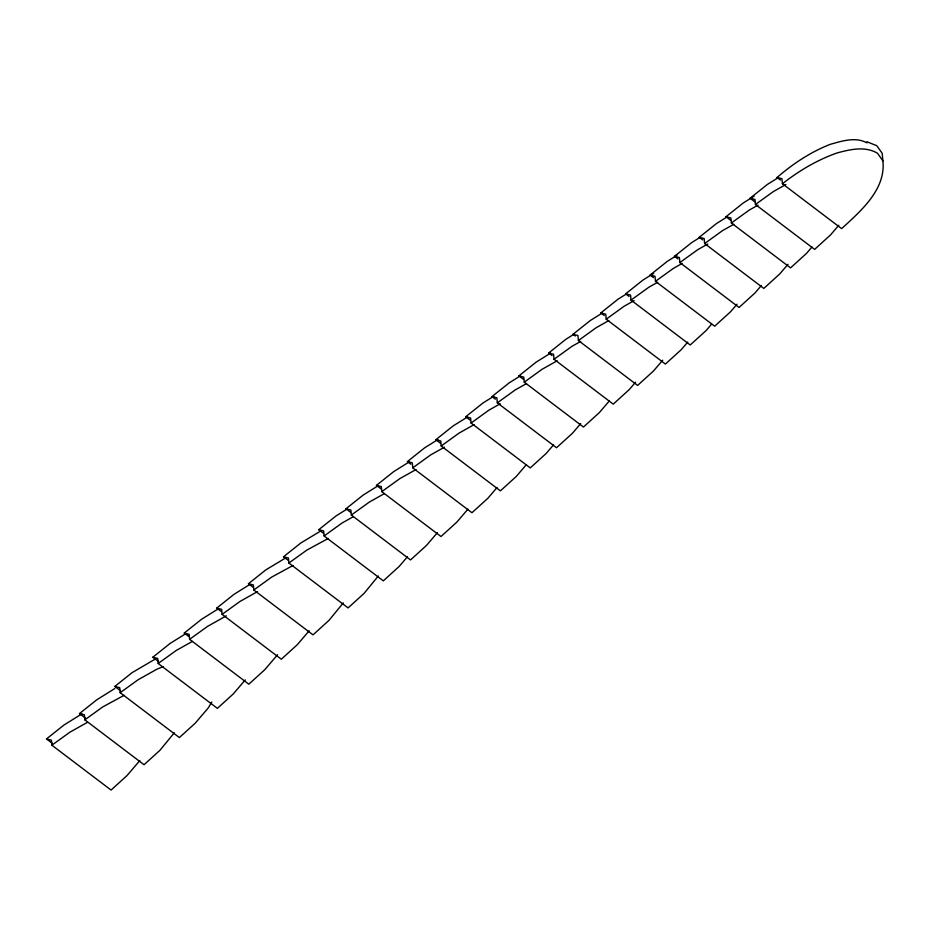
<?xml version="1.0" encoding="UTF-8"?>
<svg xmlns="http://www.w3.org/2000/svg" width="930" height="930" viewBox="0 0 930 930"><rect width="100%" height="100%" fill="white"/><g stroke="black" fill="none" stroke-linecap="round" stroke-linejoin="round"><path stroke-width="1.4" d="M174.282 732.805L159.983 750.254L144.045 764.727L84.839 719.843L84.386 714.821L79.48 713.577L96.743 699.825L114.832 688.537M211.831 702.011L208.134 708.079L195.312 723.098L179.385 737.571L120.179 692.687L119.726 687.665L114.82 686.433L132.072 672.669L155.229 659.079M343.251 602.942L328.953 620.391L313.026 634.865L253.82 589.98L253.367 584.958L248.461 583.726L265.713 569.962L286.335 557.523M378.324 575.996L364.025 593.445L348.087 607.918L288.881 563.034L288.428 558.012L283.522 556.779L300.785 543.015L321.408 530.577M139.814 760.577L126.992 775.597L111.065 790.07L51.859 745.197L51.406 740.175L46.5 738.932L63.752 725.179L81.852 713.88M245.229 679.935L233.325 693.885L217.388 708.358L158.181 663.485L157.728 658.463L152.834 657.219L170.085 643.455L185.768 633.679M277.582 654.708L264.759 669.728L248.822 684.201L189.615 639.329L189.162 634.307L184.256 633.063L201.519 619.299L218.399 608.766M309.155 630.807L297.251 644.757L281.313 659.231L222.107 614.358L221.654 609.336L216.76 608.092L234.011 594.328L249.693 584.552M407.491 556.721L399.237 566.37L383.311 580.855L324.105 535.971L323.652 530.949L318.746 529.705L336.009 515.952L346.855 509.175M437.46 532.576L426.463 545.457L410.537 559.93L351.331 515.046L350.877 510.024L345.972 508.791L363.223 495.027L377.708 485.995M467.918 509.163L456.932 522.044L440.994 536.517L381.788 491.633L381.335 486.611L376.441 485.379L393.692 471.615L409.374 461.826M497.05 487.518L487.89 498.248L471.952 512.732L412.746 467.848L412.292 462.826L407.398 461.582L424.65 447.83L437.914 439.541M526.403 464.593L516.324 476.393L500.398 490.866L441.192 445.993L440.739 440.971L435.833 439.727L453.084 425.963L467.569 416.931M553.536 444.854L546.201 453.433L530.274 467.906L471.068 423.034L470.615 418.012L465.709 416.768L482.961 403.004L493.818 396.238M580.704 423.603L572.462 433.252L556.524 447.737L497.318 402.853L496.864 397.831L491.97 396.587L509.222 382.835L520.079 376.057M609.464 400.76L599.385 412.56L583.459 427.033L524.253 382.16L523.799 377.138L518.894 375.894L536.145 362.142L550.63 353.109M635.585 382.16L629.168 389.67L613.242 404.143L554.036 359.271L553.582 354.249L548.677 353.005L565.928 339.241L574.38 333.975M662.695 360.224L653.534 370.954L637.608 385.427L578.402 340.543L577.949 335.521L573.043 334.277L590.294 320.525L602.361 312.992M687.747 342.077L681.33 349.587L665.403 364.06L606.197 319.188L605.744 314.154L600.838 312.922L618.09 299.158L626.541 293.892M711.648 324.082L706.149 330.522L690.211 344.995L631.005 300.111L630.552 295.089L625.658 293.857L642.909 280.093L653.767 273.315M737.002 304.215L730.596 311.724L714.67 326.209L655.464 281.325L654.999 276.303L650.105 275.059L667.356 261.307L677.005 255.285M761.403 285.475L754.986 292.985L739.059 307.458L679.853 262.574L679.4 257.552L674.494 256.32L691.746 242.556L700.197 237.29M788.001 264.294L779.747 273.955L763.821 288.428L704.615 243.544L704.161 238.522L699.255 237.29L716.507 223.526L727.365 216.748M811.995 246.962L806.496 253.39L790.57 267.875L731.364 222.991L730.91 217.969L726.005 216.725L743.256 202.972L754.114 196.195M838.813 225.246L830.56 234.906L814.634 249.38L755.427 204.495L754.974 199.473L750.068 198.241L767.32 184.477L778.178 177.7M780.479 180.083L777.062 177.491C792.93 163.796 810.53 152.055 830.118 144.383C841.883 141.081 855.414 136.559 866.981 142.848M782.421 183.756C799.056 170.748 817.354 159.809 837.36 152.869C850.369 149.393 865.098 145.917 877.467 153.218L882.896 160.832C886.058 189.453 860.727 211.098 841.627 228.641L782.421 183.756L781.967 178.734L777.062 177.491M755.427 204.495L773.376 191.557L785.873 184.524M731.364 222.991L749.313 210.041L758.055 205.123M704.615 243.544L722.563 230.605L733.805 224.281M679.853 262.574L697.802 249.635L707.8 244.009M655.464 281.325L673.401 268.375L682.155 263.457M631.005 300.111L648.954 287.161L657.708 282.255M606.197 319.188L624.146 306.237L634.144 300.611M578.402 340.543L596.351 327.593L608.836 320.571M554.036 359.271L571.985 346.32L580.727 341.403M524.253 382.16L542.202 369.21L557.186 360.782M497.318 402.853L515.267 389.902L526.52 383.579M471.068 423.034L489.017 410.084L500.259 403.76M441.192 445.993L459.141 433.043L474.137 424.615M412.746 467.848L430.695 454.898L444.447 447.167M381.788 491.633L399.737 478.694L415.977 469.557M351.331 515.046L369.28 502.107L384.264 493.667M324.105 535.971L342.054 523.02L353.295 516.696M288.881 563.034L306.83 550.095L328.185 538.493M253.82 589.98L271.769 577.042L293.113 565.44M222.107 614.358L240.056 601.408L257.552 591.573M189.615 639.329L207.564 626.378L226.304 615.846M158.181 663.485L176.13 650.535L192.37 641.398M120.179 692.687L138.128 679.737L156.868 669.205L163.389 666.566M84.839 719.843L102.788 706.893L124.143 695.303M51.859 745.197L69.808 732.247L87.292 722.412M866.9 141.767L876.781 145.685L882.221 153.38L882.896 160.832M750.068 198.241L754.625 201.694M726.005 216.725L730.562 220.178M699.255 237.29L702.673 239.87M674.494 256.32L677.912 258.9M650.105 275.059L653.523 277.651M625.658 293.857L629.064 296.438M600.838 312.922L604.256 315.514M573.043 334.277L575.321 336.009M548.677 353.005L552.095 355.597M518.894 375.894L523.451 379.347M491.97 396.587L495.376 399.179M465.709 416.768L470.266 420.221M435.833 439.727L440.39 443.18M407.398 461.582L410.804 464.175M376.441 485.379L380.986 488.831M345.972 508.791L350.529 512.244M318.746 529.705L323.303 533.157M283.522 556.779L288.079 560.232M248.461 583.726L253.018 587.179M216.76 608.092L221.305 611.545M184.256 633.063L188.813 636.515M152.834 657.219L158.519 661.532M114.82 686.433L120.516 690.746M79.48 713.577L85.176 717.902M46.5 738.932L52.196 743.244"/></g></svg>
